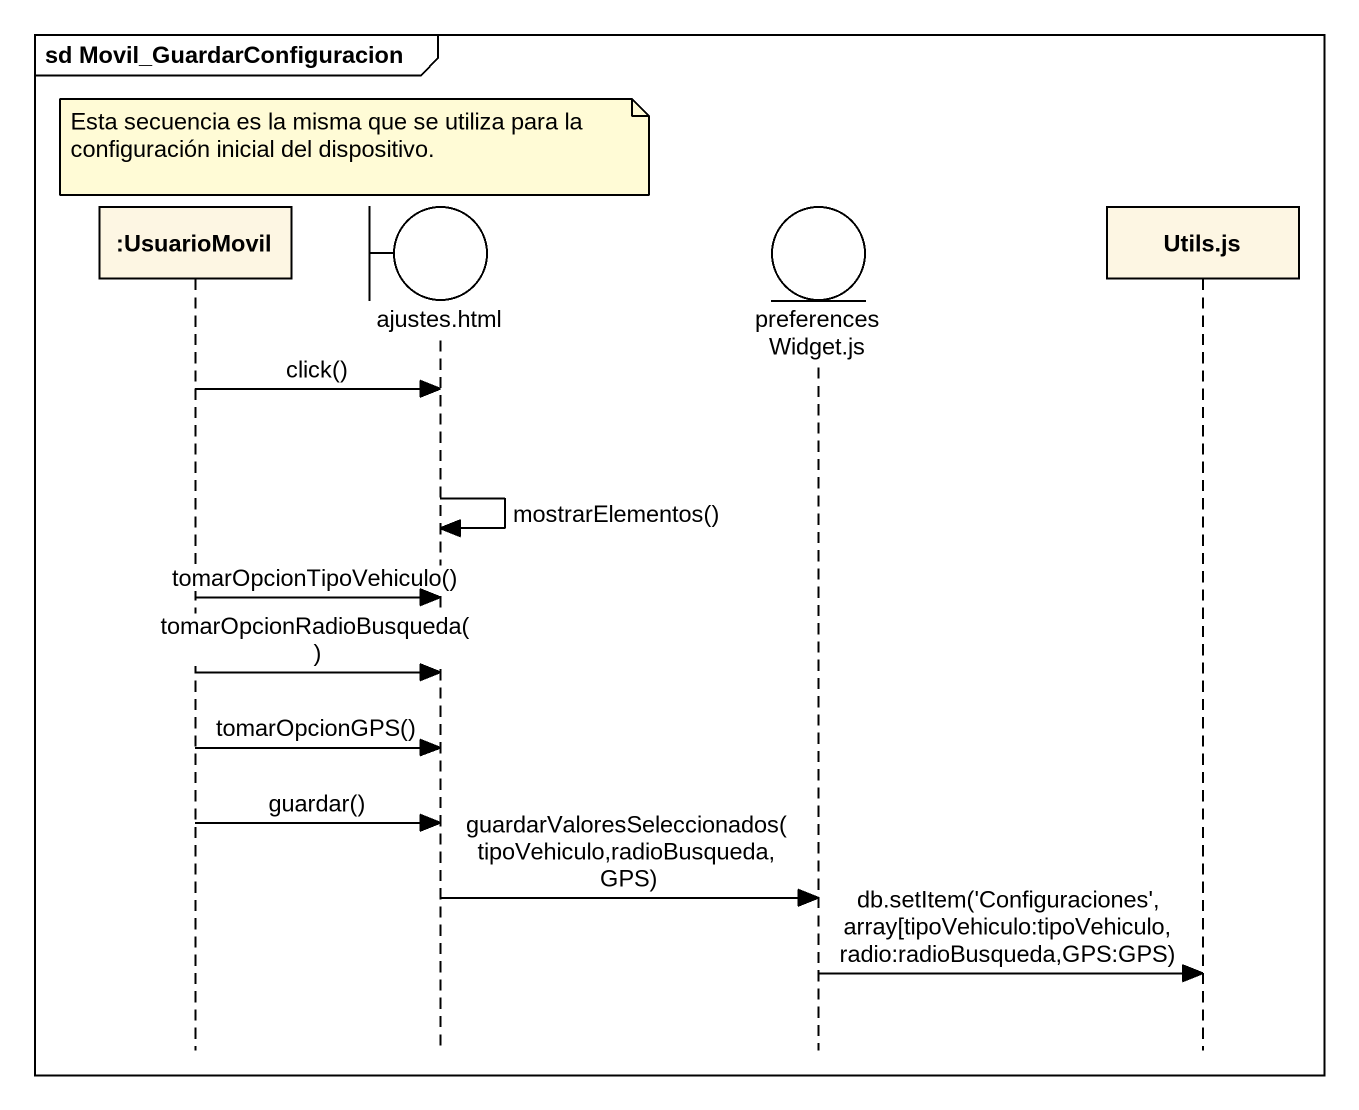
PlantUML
@startuml
mainframe sd Movil_GuardarConfiguracion
hide footbox
participant ":UsuarioMovil" as UsuarioMovil
boundary "ajustes.html" as ajustes_html
entity "preferencesWidget.js" as preferencesWidget_js
participant "Utils.js" as Utils_js

note over ajustes_html : Esta secuencia es la misma que se utiliza para la configuración inicial del dispositivo.
UsuarioMovil -> ajustes_html : click()
ajustes_html -> ajustes_html : mostrarElementos()
UsuarioMovil -> ajustes_html : tomarOpcionTipoVehiculo()
UsuarioMovil -> ajustes_html : tomarOpcionRadioBusqueda()
UsuarioMovil -> ajustes_html : tomarOpcionGPS()
UsuarioMovil -> ajustes_html : guardar()
ajustes_html -> preferencesWidget_js : guardarValoresSeleccionados(tipoVehiculo,radioBusqueda,GPS)
preferencesWidget_js -> Utils_js : db.setItem('Configuraciones',array[tipoVehiculo:tipoVehiculo,radio:radioBusqueda,GPS:GPS)
@enduml
